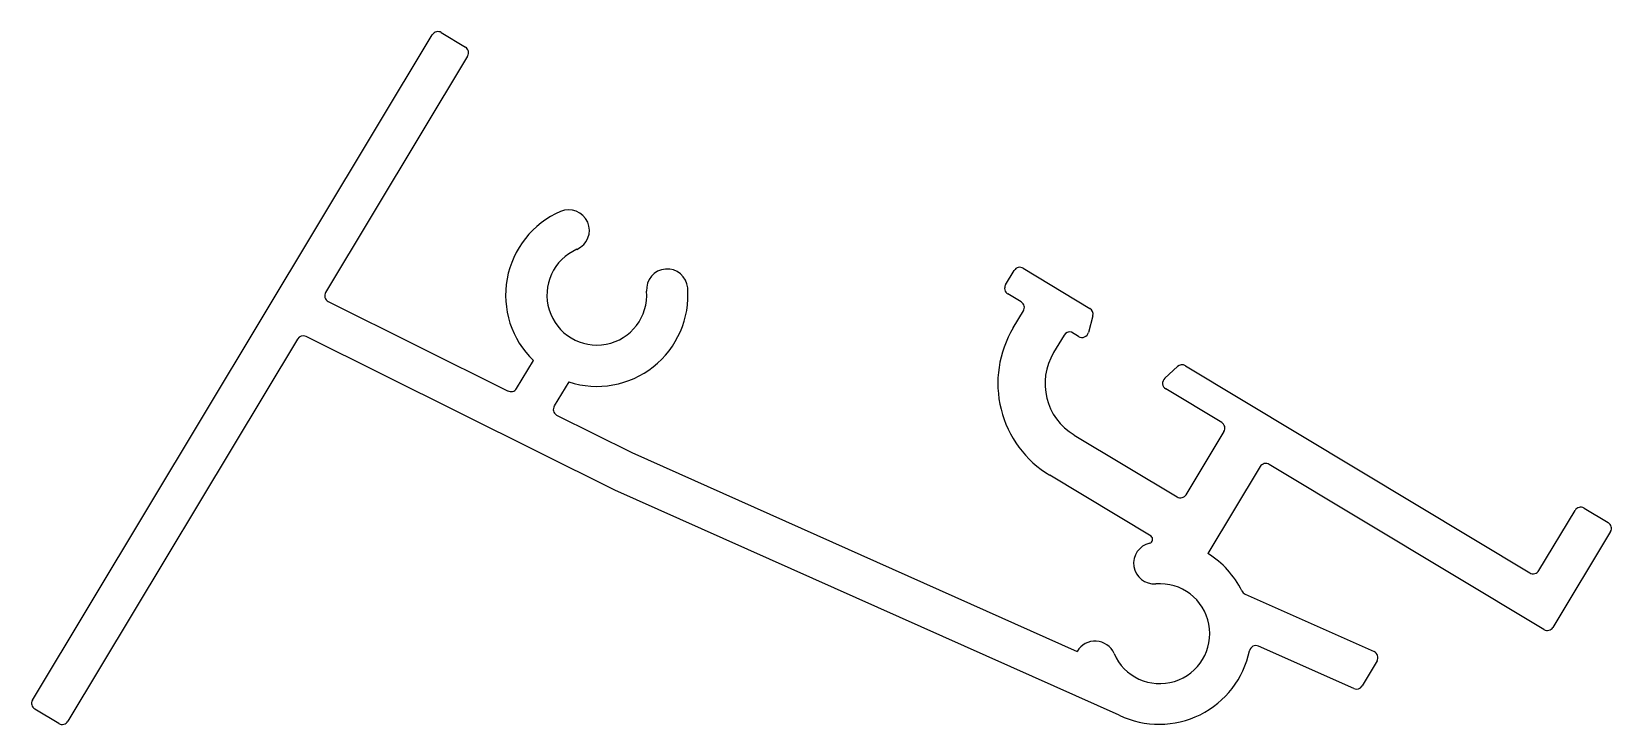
# Model space of a CAD drawing. Header units: inches. Extents: x -25.4 to 34.7, y 0.1 to 26.5.
import ezdxf

# ---------------------------------------------------------------- set-up
doc = ezdxf.new("R2010")
doc.units = ezdxf.units.IN
doc.header["$MEASUREMENT"] = 0

msp = doc.modelspace()

# ---------------------------------------------------------------- linework, layer by layer
at = {"color": 7}
for p, q in [((-9.849, 26.457), (-8.931, 25.905)), ((-25.406, 1.06), (-10.191, 26.372)), ((-8.846, 25.562), (-14.251, 16.569)), ((12.298, 17.488), (14.836, 15.963)), ((11.626, 16.854), (11.955, 17.403)), ((12.22, 16.205), (11.711, 16.511)), ((-14.148, 16.218), (-7.323, 12.827)), ((11.919, 15.219), (12.306, 15.862)), ((14.951, 15.68), (14.782, 15.044)), ((14.405, 14.891), (14.132, 15.056)), ((-15.32, 14.791), (-24.057, 0.255)), ((-15.32, 14.791), (-15.32, 14.791)), ((-3.24, 9.046), (-14.996, 14.886)), ((13.854, 14.943), (13.455, 14.279)), ((-6.981, 12.912), (-6.344, 13.972)), ((17.684, 13.3), (18.166, 13.747)), ((18.47, 13.779), (31.579, 5.899)), ((-4.998, 13.164), (-5.549, 12.247)), ((19.854, 11.616), (17.725, 12.896)), ((-5.464, 11.904), (-2.6, 10.48)), ((14.236, 11.143), (18.154, 8.788)), ((18.497, 8.873), (19.94, 11.273)), ((-2.6, 10.48), (14.355, 2.911)), ((21.317, 9.939), (19.33, 6.634)), ((32.116, 3.74), (21.66, 10.025)), ((15.954, 0.478), (-3.24, 9.046)), ((17.168, 7.292), (13.314, 9.609)), ((31.922, 5.984), (33.3, 8.277)), ((33.643, 8.362), (34.563, 7.81)), ((34.648, 7.467), (32.459, 3.825)), ((20.742, 5.092), (25.65, 2.902)), ((24.876, 1.496), (21.257, 3.111)), ((25.763, 2.545), (25.192, 1.596)), ((-24.406, 0.169), (-25.32, 0.718))]:
    msp.add_line(p, q, dxfattribs=at)
for centre, radius, start, end in [((-9.977, 26.243), 0.249, 58.99, 148.99), ((-9.06, 25.691), 0.25, 328.99007, 58.98995), ((-3.93, 16.465), 3.47, 113.45693, 225.91515), ((-4.998, 18.928), 0.785, 293.45693, 113.45693), ((-3.93, 16.465), 1.9, 113.45693, 4.52307), ((-1.253, 16.677), 0.785, 4.52307, 184.52307), ((12.17, 17.274), 0.25, 58.99002, 148.99), ((11.84, 16.725), 0.25, 148.98995, 238.99), ((-14.038, 16.441), 0.249, 148.99004, 243.58492), ((-3.93, 16.465), 3.47, 252.06485, 4.52307), ((12.092, 15.991), 0.25, 328.99, 58.99006), ((14.705, 15.745), 0.254, 345.13415, 58.99019), ((15.418, 13.11), 4.085, 148.92497, 238.99), ((14.068, 14.814), 0.25, 75.2502, 148.99), ((14.536, 15.109), 0.254, 238.99, 345.13434), ((-15.106, 14.663), 0.249, 63.58496, 148.99), ((15.413, 13.102), 2.285, 148.99, 238.99), ((17.856, 13.114), 0.254, 132.84566, 238.99), ((18.339, 13.561), 0.254, 58.99, 132.84566), ((-7.194, 13.041), 0.249, 238.99, 328.99), ((-5.335, 12.118), 0.25, 148.98978, 238.99026), ((19.725, 11.402), 0.25, 328.99, 58.99003), ((21.531, 9.811), 0.25, 58.9899, 148.98992), ((18.283, 9.002), 0.25, 238.99, 328.99003), ((33.514, 8.148), 0.25, 58.99222, 148.99), ((17.068, 7.175), 0.154, 287.46083, 49.67751), ((34.434, 7.595), 0.25, 328.98986, 58.99014), ((17.286, 6.262), 0.785, 102.59181, 274.52307), ((17.468, 3.651), 3.516, 26.31444, 58.02998), ((17.497, 3.585), 1.9, 203.45693, 94.52307), ((31.708, 6.113), 0.25, 238.98992, 328.99008), ((20.844, 5.321), 0.25, 206.31444, 245.95371), ((32.245, 3.954), 0.25, 238.99, 328.99), ((15.034, 2.517), 0.785, 23.45693, 149.87279), ((21.155, 2.882), 0.25, 65.95371, 168.22317), ((17.468, 3.651), 3.516, 244.48792, 348.22317), ((25.549, 2.674), 0.25, 328.99, 65.95371), ((24.978, 1.724), 0.25, 245.95371, 328.99), ((-25.192, 0.932), 0.249, 148.99, 238.99), ((-24.275, 0.386), 0.254, 238.99, 328.99)]:
    msp.add_arc(centre, radius, start, end, dxfattribs=at)

doc.saveas('drawing.dxf')
